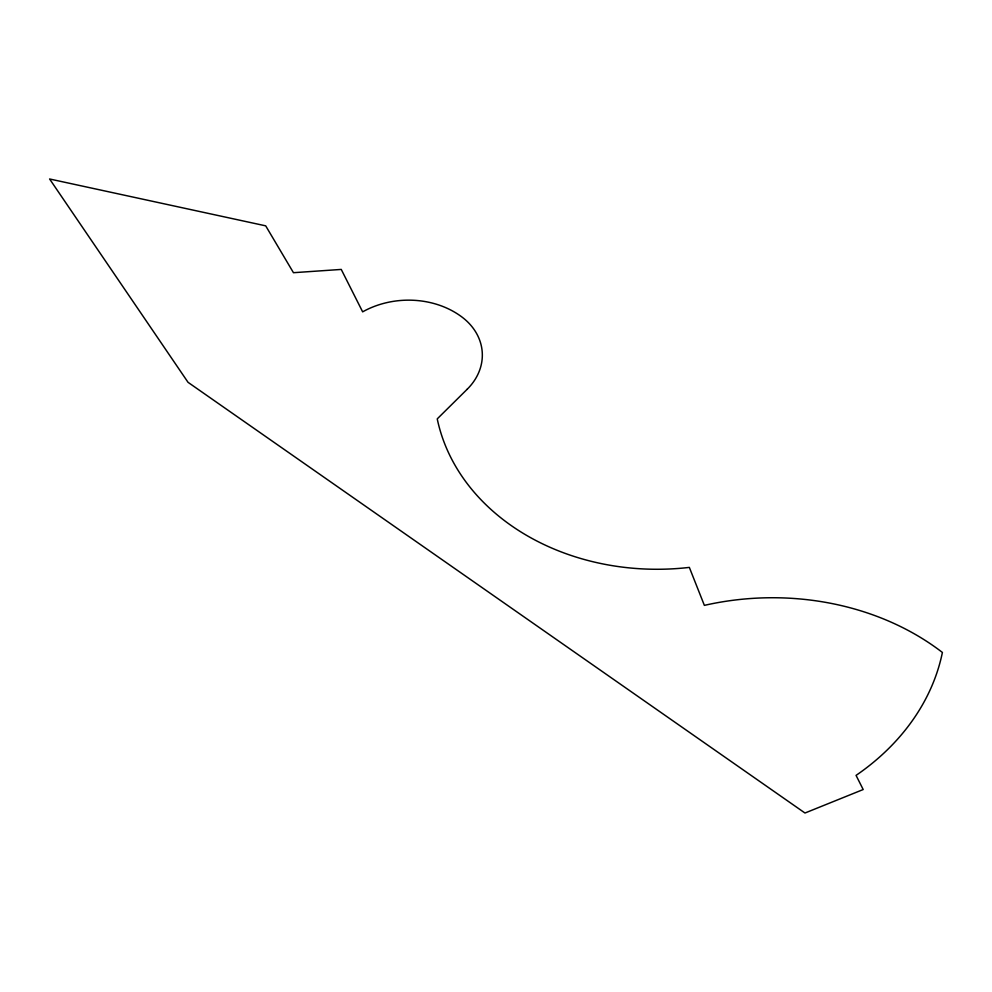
<?xml version="1.0" encoding="UTF-8"?>
<svg xmlns="http://www.w3.org/2000/svg" width="992" height="992" viewBox="0 0 992 992"><rect width="100%" height="100%" fill="white"/><g stroke="black" fill="none" stroke-linecap="round" stroke-linejoin="round"><path stroke-width="1.49" d="M467.232 389.211L437.236 418.884A227.552 184.797 -2.7 0 0 689.341 567.399L704.37 605.368A251.41 204.166 -2.7 0 1 942.4 652.451A246.214 199.938 -2.7 0 1 856.059 775.384L863.189 789.533L804.983 813.018L188.034 382.317L49.6 178.982L265.695 225.841L293.458 272.701L341.248 269.427L362.65 311.848A79.906 64.889 -2.7 0 1 462.198 317.217A65.013 52.799 -2.7 0 1 467.232 389.211"/></g></svg>
